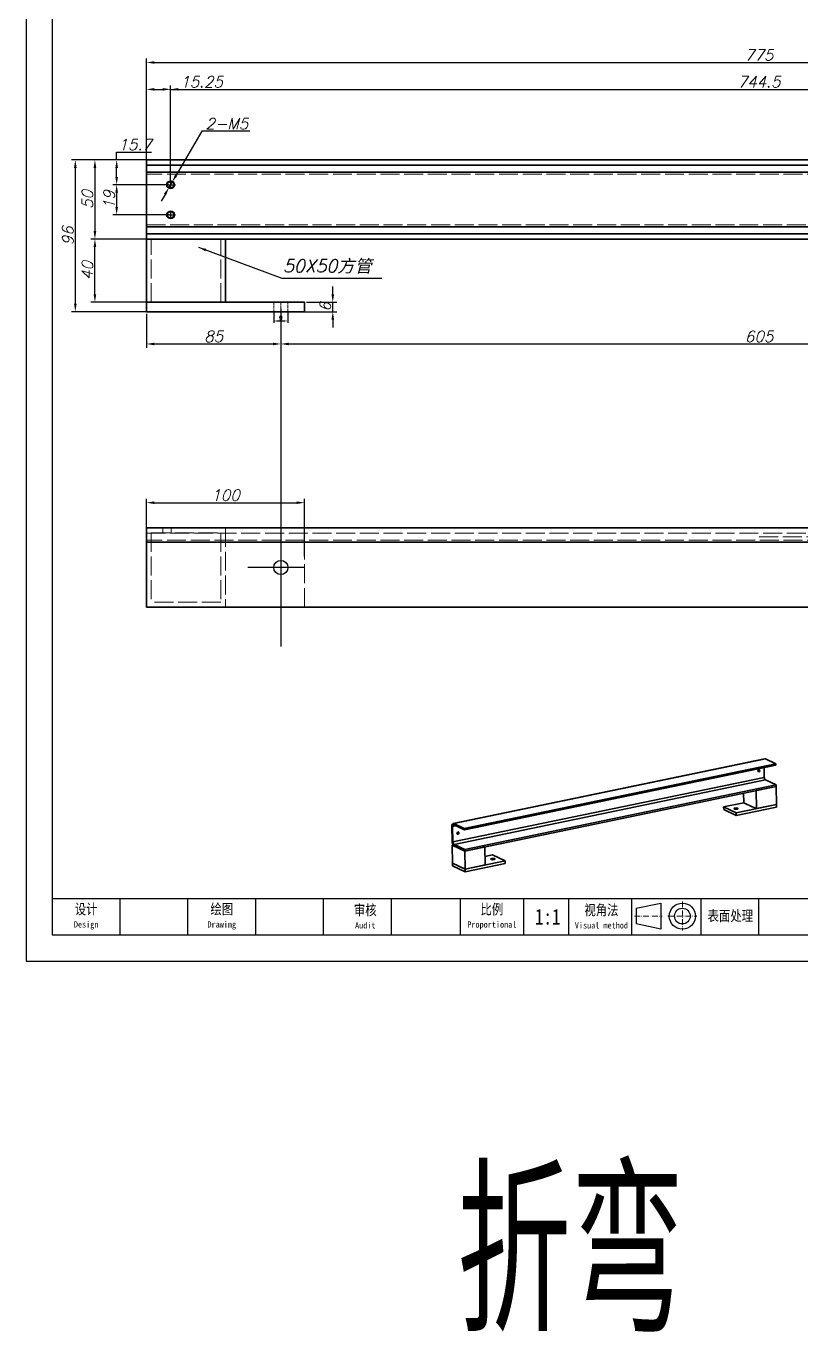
# Model space of a CAD drawing. Header units: millimetres. Extents: x -204818 to -130891, y -1238 to 21140.
# Drawn here: x -198420 to -197930, y 19163 to 19989 of the extents above; entities that cross this region are included whole.
import ezdxf

# ---------------------------------------------------------------- set-up
doc = ezdxf.new("R2010")
doc.units = ezdxf.units.MM
doc.linetypes.add('DASHDOT', pattern=[18.5, 12, -3, 0.5, -3])
doc.linetypes.add('DASHED', pattern=[15, 12, -3])
doc.layers.add('Dim', color=3, linetype='Continuous')
for name, color, linetype, lineweight in [('标注线', 3, 'Continuous', 25), ('细实线', 4, 'Continuous', 25), ('细点划线', 1, 'DASHDOT', 20)]:
    doc.layers.add(name, color=color, linetype=linetype, lineweight=lineweight)
doc.styles.add('DIM_FONT', font='romans.shx', dxfattribs={"oblique": 15})
doc.styles.get("Standard").update_dxf_attribs({"font": 'txt', "bigfont": 'gbcbig.shx'})
doc.styles.add('宋体', font='', dxfattribs={"width": 0.8, "height": 5})
doc.styles.get('宋体').set_extended_font_data('SimSun')
doc.dimstyles.new('ISO-25', dxfattribs={"dimtxt": 2.5, "dimasz": 2.5, "dimexe": 1.25, "dimexo": 0.625, "dimtad": 1, "dimtxsty": 'Standard', "dimcen": 2.5, "dimadec": 0, "dimazin": 0, "dimtfac": 1, "dimtmove": 0, "dimatfit": 3, "dimfxl": 0, "dimarcsym": 0})
doc.dimstyles.new('幅面 1：2', dxfattribs={"dimscale": 2, "dimtxt": 3.5, "dimasz": 2.5, "dimexe": 1.25, "dimexo": 0.625, "dimtad": 1, "dimtoh": 1, "dimdsep": 46, "dimtxsty": 'DIM_FONT', "dimcen": 2.5, "dimclrd": 256, "dimclre": 256, "dimclrt": 256, "dimazin": 2, "dimtm": 1e-09, "dimtfac": 0.5, "dimtmove": 0, "dimatfit": 3, "dimfxl": 0, "dimlwd": -1, "dimarcsym": 0})
doc.dimstyles.new('幅面 1：2$0', dxfattribs={"dimscale": 2, "dimtxt": 3.5, "dimasz": 2.5, "dimexe": 1.25, "dimexo": 0.625, "dimtad": 1, "dimtoh": 1, "dimdsep": 46, "dimtxsty": 'DIM_FONT', "dimcen": 2.5, "dimclrd": 256, "dimclrt": 256, "dimadec": 0, "dimazin": 0, "dimtfac": 1, "dimtmove": 0, "dimatfit": 3, "dimfxl": 0, "dimlwd": -1, "dimarcsym": 0})
doc.dimstyles.new('幅面 1：2$3', dxfattribs={"dimscale": 2, "dimtxt": 3.5, "dimasz": 2.5, "dimexe": 1.25, "dimexo": 0.625, "dimtad": 1, "dimtih": 1, "dimtoh": 1, "dimdsep": 46, "dimtxsty": 'DIM_FONT', "dimcen": 2.5, "dimclrd": 256, "dimclre": 256, "dimclrt": 256, "dimazin": 2, "dimtm": 1e-09, "dimtfac": 0.5, "dimtmove": 0, "dimatfit": 3, "dimfxl": 0, "dimlwd": -1, "dimarcsym": 0})

# ---------------------------------------------------------------- blocks, each defined once
blk = doc.blocks.new('BZ-MQH')
for p, q in [((-214275.72, 20874.59), (-214275.72, 20643.59)), ((-214270.22, 20869.09), (-214270.22, 20649.09)), ((-214270.22, 20656.79), (-214107.97, 20656.79)), ((-214255.92, 20649.09), (-214255.92, 20656.79)), ((-214241.62, 20649.09), (-214241.62, 20656.79)), ((-214227.32, 20649.09), (-214227.32, 20656.79)), ((-214213.02, 20649.09), (-214213.02, 20656.79)), ((-214198.72, 20649.09), (-214198.72, 20656.79)), ((-214170.76, 20649.09), (-214170.76, 20656.79)), ((-214161.32, 20649.09), (-214161.32, 20656.79)), ((-214148, 20649.09), (-214148, 20656.79)), ((-214121.3, 20656.79), (-214121.3, 20649.09)), ((-214270.22, 20649.09), (-213954.52, 20649.09)), ((-214275.72, 20643.59), (-213949.02, 20643.59))]:
    blk.add_line(p, q)
at = {"layer": '标注线'}
for p, q in [((-214184.2, 20656.79), (-214184.2, 20649.09)), ((-214137.26, 20656.79), (-214133.41, 20656.79)), ((-214133.41, 20649.09), (-214133.41, 20656.79))]:
    blk.add_line(p, q, dxfattribs=at)
at = {"layer": '细实线', "ltscale": 43.147169}
for p, q in [((-214147.11, 20654.71), (-214141.9, 20655.81)), ((-214147.11, 20654.71), (-214147.11, 20651.41)), ((-214141.9, 20655.81), (-214141.9, 20650.31)), ((-214141.88, 20650.31), (-214147.11, 20651.41))]:
    blk.add_line(p, q, dxfattribs=at)
for radius in [2.75, 1.65]:
    blk.add_circle((-214137.36, 20653.06), radius, dxfattribs=at)
at = {"layer": '细点划线', "ltscale": 0.1}
for p, q in [((-214137.36, 20656.12), (-214137.36, 20650.04)), ((-214147.45, 20653.06), (-214141.62, 20653.06)), ((-214140.4, 20653.06), (-214134.32, 20653.06))]:
    blk.add_line(p, q, dxfattribs=at)
at = {"layer": '标注线', "char_height": 2.2, "attachment_point": 5, "style": '宋体'}
for s, insert, width in [('设计\\P{\\H0.6x;Design}', (-214263.07, 20652.94), 14.3), ('绘图\\P{\\H0.6x;Drawing}', (-214234.47, 20652.94), 14.3), ('审核\\P{\\H0.6x;Audit}', (-214204.22, 20652.94), 14.674), ('比例\\P{\\H0.6x;Proportional}', (-214177.53, 20652.94), 13.5797), ('视角法\\P{\\H0.6x;Visual method}', (-214154.43, 20652.94), 13.7944), ('表面处理', (-214127.25, 20653), 13.7944)]:
    blk.add_mtext(s, dxfattribs=dict(at, insert=insert, width=width))
at = {"layer": '细实线', "insert": (-214165.76, 20652.9), "char_height": 3.3, "width": 13.75, "attachment_point": 5, "style": '宋体'}
blk.add_mtext('1:1', dxfattribs=at)
blk = doc.blocks.new('*D159')
at = {"layer": 'Defpoints', "color": 0, "transparency": 16777216}
for p in [(-198328.58, 19949.16), (-198343.83, 19888.01), (-198328.58, 19888.78)]:
    blk.add_point(p, dxfattribs=at)
at = {"layer": '标注线', "color": 0, "lineweight": -2, "transparency": 16777216}
for p, q in [((-198343.83, 19889.26), (-198343.83, 19951.66)), ((-198328.58, 19890.03), (-198328.58, 19951.66))]:
    blk.add_line(p, q, dxfattribs=at)
at = {"layer": '标注线', "transparency": 16777216}
for p, q in [((-198338.83, 19949.16), (-198333.58, 19949.16)), ((-198328.58, 19949.16), (-198294.39, 19949.16))]:
    blk.add_line(p, q, dxfattribs=at)
for points in [[(-198338.83, 19949.99), (-198338.83, 19948.33), (-198343.83, 19949.16)], [(-198333.58, 19949.99), (-198333.58, 19948.33), (-198328.58, 19949.16)]]:
    blk.add_solid(points, dxfattribs=at)
at = {"layer": '标注线', "transparency": 16777216, "insert": (-198308.98, 19953.91), "char_height": 7, "attachment_point": 5, "style": 'DIM_FONT'}
blk.add_mtext('15.25', dxfattribs=at)
blk = doc.blocks.new('*D160')
at = {"layer": 'Defpoints', "color": 0, "transparency": 16777216}
for p in [(-197584.08, 19949.16), (-198328.58, 19910.02), (-197584.08, 19888.78)]:
    blk.add_point(p, dxfattribs=at)
at = {"layer": '标注线', "color": 0, "lineweight": -2, "transparency": 16777216}
for p, q in [((-198328.58, 19911.27), (-198328.58, 19951.66)), ((-197584.08, 19890.03), (-197584.08, 19951.66))]:
    blk.add_line(p, q, dxfattribs=at)
at = {"layer": '标注线', "transparency": 16777216}
blk.add_line((-198323.58, 19949.16), (-197589.08, 19949.16), dxfattribs=at)
for points in [[(-198323.58, 19949.99), (-198323.58, 19948.33), (-198328.58, 19949.16)], [(-197589.08, 19949.99), (-197589.08, 19948.33), (-197584.08, 19949.16)]]:
    blk.add_solid(points, dxfattribs=at)
at = {"layer": '标注线', "transparency": 16777216, "insert": (-197956.33, 19953.91), "char_height": 7, "attachment_point": 5, "style": 'DIM_FONT'}
blk.add_mtext('744.5', dxfattribs=at)
blk = doc.blocks.new('*D161')
at = {"layer": 'Defpoints', "color": 0, "transparency": 16777216}
for p in [(-197568.83, 19966.15), (-198343.83, 19912.52), (-197568.83, 19887.48)]:
    blk.add_point(p, dxfattribs=at)
at = {"layer": '标注线', "color": 0, "lineweight": -2, "transparency": 16777216}
for p, q in [((-198343.83, 19913.77), (-198343.83, 19968.65)), ((-197568.83, 19888.73), (-197568.83, 19968.65))]:
    blk.add_line(p, q, dxfattribs=at)
at = {"layer": '标注线', "transparency": 16777216}
blk.add_line((-198338.83, 19966.15), (-197573.83, 19966.15), dxfattribs=at)
for points in [[(-198338.83, 19966.98), (-198338.83, 19965.31), (-198343.83, 19966.15)], [(-197573.83, 19966.98), (-197573.83, 19965.31), (-197568.83, 19966.15)]]:
    blk.add_solid(points, dxfattribs=at)
at = {"layer": '标注线', "transparency": 16777216, "insert": (-197956.33, 19970.9), "char_height": 7, "attachment_point": 5, "style": 'DIM_FONT'}
blk.add_mtext('775', dxfattribs=at)
blk = doc.blocks.new('*D162')
at = {"layer": 'Defpoints', "color": 0, "transparency": 16777216}
for p in [(-198362.68, 19904.48), (-198322.68, 19904.48), (-198328.58, 19888.78)]:
    blk.add_point(p, dxfattribs=at)
at = {"layer": '标注线', "transparency": 16777216}
for p, q in [((-198362.68, 19904.48), (-198362.68, 19909.48)), ((-198362.68, 19909.48), (-198340.74, 19909.48)), ((-198362.68, 19893.78), (-198362.68, 19899.48))]:
    blk.add_line(p, q, dxfattribs=at)
at = {"layer": '标注线', "color": 0, "lineweight": -2, "transparency": 16777216}
for p, q in [((-198323.93, 19904.48), (-198365.18, 19904.48)), ((-198329.83, 19888.78), (-198365.18, 19888.78))]:
    blk.add_line(p, q, dxfattribs=at)
at = {"layer": '标注线', "transparency": 16777216}
for points in [[(-198363.51, 19899.48), (-198361.84, 19899.48), (-198362.68, 19904.48)], [(-198363.51, 19893.78), (-198361.84, 19893.78), (-198362.68, 19888.78)]]:
    blk.add_solid(points, dxfattribs=at)
at = {"layer": '标注线', "transparency": 16777216, "insert": (-198351.08, 19914.23), "char_height": 7, "attachment_point": 5, "style": 'DIM_FONT'}
blk.add_mtext('15.7', dxfattribs=at)
blk = doc.blocks.new('*D163')
at = {"layer": 'Defpoints', "color": 0, "transparency": 16777216}
for p in [(-198334.59, 19888.78), (-198362.68, 19869.78), (-198328.15, 19869.78)]:
    blk.add_point(p, dxfattribs=at)
at = {"layer": '标注线', "color": 0, "lineweight": -2, "transparency": 16777216}
for p, q in [((-198335.84, 19888.78), (-198365.18, 19888.78)), ((-198329.4, 19869.78), (-198365.18, 19869.78))]:
    blk.add_line(p, q, dxfattribs=at)
at = {"layer": '标注线', "transparency": 16777216}
blk.add_line((-198362.68, 19883.78), (-198362.68, 19874.78), dxfattribs=at)
for points in [[(-198363.51, 19883.78), (-198361.84, 19883.78), (-198362.68, 19888.78)], [(-198363.51, 19874.78), (-198361.84, 19874.78), (-198362.68, 19869.78)]]:
    blk.add_solid(points, dxfattribs=at)
at = {"layer": '标注线', "transparency": 16777216, "insert": (-198367.43, 19879.28), "char_height": 7, "attachment_point": 5, "rotation": 90, "style": 'DIM_FONT'}
blk.add_mtext('19', dxfattribs=at)
blk = doc.blocks.new('*D164')
at = {"layer": 'Defpoints', "color": 0, "transparency": 16777216}
for p in [(-198339.53, 19904.48), (-198376.43, 19854.48), (-198330.5, 19854.48)]:
    blk.add_point(p, dxfattribs=at)
at = {"layer": '标注线', "color": 0, "lineweight": -2, "transparency": 16777216}
for p, q in [((-198340.78, 19904.48), (-198378.93, 19904.48)), ((-198331.75, 19854.48), (-198378.93, 19854.48))]:
    blk.add_line(p, q, dxfattribs=at)
at = {"layer": '标注线', "transparency": 16777216}
blk.add_line((-198376.43, 19899.48), (-198376.43, 19859.48), dxfattribs=at)
for points in [[(-198377.27, 19899.48), (-198375.6, 19899.48), (-198376.43, 19904.48)], [(-198377.27, 19859.48), (-198375.6, 19859.48), (-198376.43, 19854.48)]]:
    blk.add_solid(points, dxfattribs=at)
at = {"layer": '标注线', "transparency": 16777216, "insert": (-198381.18, 19879.48), "char_height": 7, "attachment_point": 5, "rotation": 90, "style": 'DIM_FONT'}
blk.add_mtext('50', dxfattribs=at)
blk = doc.blocks.new('*D165')
at = {"layer": 'Defpoints', "color": 0, "transparency": 16777216}
for p in [(-198329.58, 19887.05), (-198327.57, 19890.51)]:
    blk.add_point(p, dxfattribs=at)
at = {"layer": '标注线', "transparency": 16777216}
for p, q in [((-198308.82, 19922.67), (-198325.05, 19894.83)), ((-198278.36, 19922.67), (-198308.82, 19922.67)), ((-198332.1, 19882.73), (-198334.62, 19878.42)), ((-198329.58, 19887.05), (-198327.57, 19890.51))]:
    blk.add_line(p, q, dxfattribs=at)
for points in [[(-198325.77, 19895.25), (-198324.33, 19894.41), (-198327.57, 19890.51)], [(-198332.82, 19883.15), (-198331.38, 19882.32), (-198329.58, 19887.05)]]:
    blk.add_solid(points, dxfattribs=at)
at = {"layer": '标注线', "transparency": 16777216, "insert": (-198292.97, 19927.42), "char_height": 7, "attachment_point": 5, "style": 'DIM_FONT'}
blk.add_mtext('{\\Fromans,bigfont|c134;2-M5}', dxfattribs=at)
blk = doc.blocks.new('*D166')
at = {"layer": 'Defpoints', "color": 0, "transparency": 16777216}
for p in [(-198346.99, 19904.48), (-198388.83, 19808.48), (-198339.61, 19808.48)]:
    blk.add_point(p, dxfattribs=at)
at = {"layer": '标注线', "color": 0, "lineweight": -2, "transparency": 16777216}
for p, q in [((-198348.24, 19904.48), (-198391.33, 19904.48)), ((-198340.86, 19808.48), (-198391.33, 19808.48))]:
    blk.add_line(p, q, dxfattribs=at)
at = {"layer": '标注线', "transparency": 16777216}
blk.add_line((-198388.83, 19899.48), (-198388.83, 19813.48), dxfattribs=at)
for points in [[(-198389.66, 19899.48), (-198388, 19899.48), (-198388.83, 19904.48)], [(-198389.66, 19813.48), (-198388, 19813.48), (-198388.83, 19808.48)]]:
    blk.add_solid(points, dxfattribs=at)
at = {"layer": '标注线', "transparency": 16777216, "insert": (-198393.58, 19856.48), "char_height": 7, "attachment_point": 5, "rotation": 90, "style": 'DIM_FONT'}
blk.add_mtext('96', dxfattribs=at)
blk = doc.blocks.new('*D167')
at = {"layer": 'Defpoints', "color": 0, "transparency": 16777216}
for p in [(-198376.43, 19854.48), (-198334.32, 19854.48), (-198334.32, 19814.48)]:
    blk.add_point(p, dxfattribs=at)
at = {"layer": '标注线', "color": 0, "lineweight": -2, "transparency": 16777216}
for p, q in [((-198335.57, 19854.48), (-198378.93, 19854.48)), ((-198335.57, 19814.48), (-198378.93, 19814.48))]:
    blk.add_line(p, q, dxfattribs=at)
at = {"layer": '标注线', "transparency": 16777216}
blk.add_line((-198376.43, 19819.48), (-198376.43, 19849.48), dxfattribs=at)
for points in [[(-198377.27, 19849.48), (-198375.6, 19849.48), (-198376.43, 19854.48)], [(-198377.27, 19819.48), (-198375.6, 19819.48), (-198376.43, 19814.48)]]:
    blk.add_solid(points, dxfattribs=at)
at = {"layer": '标注线', "transparency": 16777216, "insert": (-198381.18, 19834.48), "char_height": 7, "attachment_point": 5, "rotation": 90, "style": 'DIM_FONT'}
blk.add_mtext('40', dxfattribs=at)
blk = doc.blocks.new('*D172')
at = {"layer": 'Defpoints', "color": 0, "transparency": 16777216}
for p in [(-198245.89, 19808.48), (-198243.83, 19814.48), (-198225.98, 19814.48)]:
    blk.add_point(p, dxfattribs=at)
at = {"layer": '标注线', "transparency": 16777216}
for p, q in [((-198225.98, 19819.48), (-198225.98, 19824.48)), ((-198225.98, 19808.48), (-198225.98, 19814.48)), ((-198225.98, 19803.48), (-198225.98, 19798.48))]:
    blk.add_line(p, q, dxfattribs=at)
at = {"layer": '标注线', "color": 0, "lineweight": -2, "transparency": 16777216}
for p, q in [((-198244.64, 19808.48), (-198223.48, 19808.48)), ((-198242.58, 19814.48), (-198223.48, 19814.48))]:
    blk.add_line(p, q, dxfattribs=at)
at = {"layer": '标注线', "transparency": 16777216}
for points in [[(-198226.82, 19819.48), (-198225.15, 19819.48), (-198225.98, 19814.48)], [(-198226.82, 19803.48), (-198225.15, 19803.48), (-198225.98, 19808.48)]]:
    blk.add_solid(points, dxfattribs=at)
at = {"layer": '标注线', "transparency": 16777216, "insert": (-198230.73, 19811.48), "char_height": 7, "attachment_point": 5, "rotation": 90, "style": 'DIM_FONT'}
blk.add_mtext('6', dxfattribs=at)
blk = doc.blocks.new('*D173')
at = {"layer": 'Defpoints', "color": 0, "transparency": 16777216}
for p in [(-198243.83, 19687.67), (-198343.83, 19656.75), (-198243.83, 19652.37)]:
    blk.add_point(p, dxfattribs=at)
at = {"layer": '标注线', "color": 0, "lineweight": -2, "transparency": 16777216}
for p, q in [((-198343.83, 19658), (-198343.83, 19690.17)), ((-198243.83, 19653.62), (-198243.83, 19690.17))]:
    blk.add_line(p, q, dxfattribs=at)
at = {"layer": '标注线', "transparency": 16777216}
blk.add_line((-198338.83, 19687.67), (-198248.83, 19687.67), dxfattribs=at)
for points in [[(-198338.83, 19688.5), (-198338.83, 19686.83), (-198343.83, 19687.67)], [(-198248.83, 19688.5), (-198248.83, 19686.83), (-198243.83, 19687.67)]]:
    blk.add_solid(points, dxfattribs=at)
at = {"layer": '标注线', "transparency": 16777216, "insert": (-198293.83, 19692.42), "char_height": 7, "attachment_point": 5, "style": 'DIM_FONT'}
blk.add_mtext('100', dxfattribs=at)
blk = doc.blocks.new('*D112')
at = {"layer": 'Defpoints', "color": 0, "transparency": 16777216}
for p in [(-198343.83, 19808.48), (-198258.83, 19811.48), (-198258.83, 19788.07)]:
    blk.add_point(p, dxfattribs=at)
at = {"layer": '标注线', "color": 0, "lineweight": -2, "transparency": 16777216}
for p, q in [((-198258.83, 19810.23), (-198258.83, 19785.57)), ((-198343.83, 19807.23), (-198343.83, 19785.57))]:
    blk.add_line(p, q, dxfattribs=at)
at = {"layer": '标注线', "transparency": 16777216}
blk.add_line((-198338.83, 19788.07), (-198263.83, 19788.07), dxfattribs=at)
for points in [[(-198338.83, 19788.91), (-198338.83, 19787.24), (-198343.83, 19788.07)], [(-198263.83, 19788.91), (-198263.83, 19787.24), (-198258.83, 19788.07)]]:
    blk.add_solid(points, dxfattribs=at)
at = {"layer": '标注线', "transparency": 16777216, "insert": (-198301.33, 19792.82), "char_height": 7, "attachment_point": 5, "style": 'DIM_FONT'}
blk.add_mtext('85', dxfattribs=at)
blk = doc.blocks.new('*D175')
at = {"layer": 'Defpoints', "color": 0, "transparency": 16777216}
for p in [(-197653.83, 19811.48), (-198258.83, 19799.28), (-197653.83, 19788.07)]:
    blk.add_point(p, dxfattribs=at)
at = {"layer": '标注线', "color": 0, "lineweight": -2, "transparency": 16777216}
for p, q in [((-197653.83, 19810.23), (-197653.83, 19785.57)), ((-198258.83, 19798.03), (-198258.83, 19785.57))]:
    blk.add_line(p, q, dxfattribs=at)
at = {"layer": '标注线', "transparency": 16777216}
blk.add_line((-198253.83, 19788.07), (-197658.83, 19788.07), dxfattribs=at)
for points in [[(-198253.83, 19788.91), (-198253.83, 19787.24), (-198258.83, 19788.07)], [(-197658.83, 19788.91), (-197658.83, 19787.24), (-197653.83, 19788.07)]]:
    blk.add_solid(points, dxfattribs=at)
at = {"layer": '标注线', "transparency": 16777216, "insert": (-197956.33, 19792.82), "char_height": 7, "attachment_point": 5, "style": 'DIM_FONT'}
blk.add_mtext('605', dxfattribs=at)
blk = doc.blocks.new('*D226')
at = {"layer": 'Defpoints', "color": 0, "transparency": 16777216}
for p in [(-198263.33, 19808.48), (-198254.33, 19808.48), (-198254.33, 19802.62)]:
    blk.add_point(p, dxfattribs=at)
at = {"layer": 'Dim', "color": 0, "lineweight": -2, "transparency": 16777216}
for p, q in [((-198263.33, 19807.86), (-198263.33, 19801.37)), ((-198260.83, 19802.62), (-198256.83, 19802.62)), ((-198254.33, 19807.86), (-198254.33, 19801.37))]:
    blk.add_line(p, q, dxfattribs=at)
at = {"layer": 'Dim', "color": 0, "transparency": 16777216}
for points in [[(-198260.83, 19803.04), (-198260.83, 19802.2), (-198263.33, 19802.62)], [(-198256.83, 19803.04), (-198256.83, 19802.2), (-198254.33, 19802.62)]]:
    blk.add_solid(points, dxfattribs=at)
at = {"layer": 'Dim', "color": 0, "transparency": 16777216, "insert": (-198258.83, 19804.5), "char_height": 2.5, "attachment_point": 5}
blk.add_mtext('9', dxfattribs=at)

msp = doc.modelspace()

# ---------------------------------------------------------------- linework, layer by layer
at = {"color": 7, "lineweight": 35}
for p, q in [((-198343.827, 19904.482), (-198343.829, 19903.797)), ((-198343.829, 19900.679), (-198343.827, 19901.282)), ((-198343.829, 19900.679), (-198343.829, 19901.282)), ((-198343.829, 19900.863), (-198343.829, 19901.282)), ((-198343.829, 19899.032), (-198343.829, 19900.679)), ((-198343.827, 19901.282), (-198343.827, 19904.482)), ((-198343.827, 19904.482), (-197568.829, 19904.482)), ((-198343.827, 19901.282), (-197568.829, 19901.282)), ((-198343.827, 19896.782), (-198343.829, 19899.032)), ((-198343.829, 19896.782), (-198343.829, 19899.032)), ((-198343.829, 19895.482), (-198343.829, 19897.5)), ((-198343.829, 19862.182), (-198343.827, 19896.782)), ((-198343.827, 19896.782), (-197568.829, 19896.782)), ((-198343.829, 19862.182), (-197568.829, 19862.182)), ((-198343.829, 19860.038), (-198343.829, 19862.182)), ((-198343.827, 19859.932), (-198343.829, 19862.182)), ((-198343.829, 19858.285), (-198343.829, 19860.038)), ((-198343.829, 19857.682), (-198343.827, 19858.285)), ((-198343.827, 19858.285), (-198343.827, 19859.932)), ((-198343.829, 19857.682), (-197568.829, 19857.682)), ((-198343.827, 19854.482), (-198343.829, 19857.682)), ((-198343.827, 19854.482), (-198343.827, 19814.482)), ((-198343.827, 19854.482), (-198293.827, 19854.482)), ((-198293.829, 19814.482), (-198293.827, 19854.482)), ((-198293.827, 19854.482), (-197618.829, 19854.482)), ((-198343.829, 19814.482), (-198343.827, 19808.482)), ((-198243.829, 19814.482), (-198343.829, 19814.482)), ((-198293.829, 19814.482), (-198343.827, 19814.482)), ((-198243.827, 19808.482), (-198343.827, 19808.482)), ((-198262.868, 19814.482), (-198263.329, 19814.482)), ((-198263.329, 19814.482), (-198263.091, 19814.482)), ((-198263.091, 19814.482), (-198262.726, 19814.482)), ((-198261.079, 19814.482), (-198261.517, 19814.482)), ((-198256.577, 19814.482), (-198258.827, 19814.482)), ((-198258.667, 19808.482), (-198256.577, 19808.482)), ((-198256.577, 19808.482), (-198255.505, 19808.482)), ((-198254.931, 19814.482), (-198256.315, 19814.482)), ((-198254.763, 19814.482), (-198254.931, 19814.482)), ((-198243.829, 19814.482), (-198243.827, 19808.482)), ((-198343.829, 19671.688), (-198343.829, 19671.003)), ((-198343.829, 19671.688), (-198343.827, 19671.003)), ((-197568.829, 19671.688), (-198343.829, 19671.688)), ((-198343.827, 19671.003), (-198343.829, 19669.052)), ((-198343.829, 19669.052), (-198343.827, 19621.688)), ((-198343.829, 19666.132), (-198343.829, 19669.052)), ((-198343.827, 19662.688), (-198343.829, 19666.132)), ((-198343.827, 19662.688), (-197568.829, 19662.688)), ((-198343.827, 19621.688), (-198343.827, 19662.688)), ((-198343.827, 19621.688), (-197568.829, 19621.688)), ((-197952.886, 19525.605), (-198149.861, 19484.748)), ((-198149.316, 19484.685), (-197952.341, 19525.541)), ((-198142.784, 19481.601), (-197945.81, 19522.458)), ((-198142.768, 19480.688), (-197945.794, 19521.544)), ((-197953.161, 19520.016), (-197953.055, 19513.897)), ((-197952.886, 19525.605), (-197952.341, 19525.541)), ((-197952.341, 19525.541), (-197945.81, 19522.458)), ((-197945.794, 19521.544), (-197945.81, 19522.458)), ((-198150.03, 19473.04), (-197953.055, 19513.897)), ((-198149.29, 19471.417), (-197952.316, 19512.273)), ((-197957.1, 19518.016), (-197956.917, 19518.576)), ((-197956.899, 19517.536), (-197957.1, 19518.016)), ((-197956.942, 19517.657), (-197956.951, 19517.659)), ((-197956.942, 19517.657), (-197956.483, 19517.969)), ((-197956.917, 19518.576), (-197956.458, 19518.888)), ((-197956.433, 19517.416), (-197956.899, 19517.536)), ((-197956.483, 19517.969), (-197956.3, 19518.529)), ((-197956.458, 19518.888), (-197955.991, 19518.769)), ((-197956.3, 19518.529), (-197956.45, 19518.886)), ((-197955.973, 19517.728), (-197956.433, 19517.416)), ((-197956.3, 19518.529), (-197955.79, 19518.288)), ((-197955.991, 19518.769), (-197955.79, 19518.288)), ((-197955.79, 19518.288), (-197955.973, 19517.728)), ((-197953.055, 19513.897), (-197952.948, 19513.209)), ((-197952.948, 19513.209), (-197952.677, 19512.614)), ((-197952.677, 19512.614), (-197952.316, 19512.273)), ((-197952.316, 19512.273), (-197945.577, 19509.092)), ((-198142.552, 19468.236), (-197945.577, 19509.092)), ((-198142.536, 19467.322), (-197945.562, 19508.178)), ((-197966.036, 19497.879), (-197966.141, 19503.909)), ((-197945.561, 19508.178), (-197958.269, 19505.542)), ((-197958.071, 19494.118), (-197958.269, 19505.542)), ((-197945.577, 19509.092), (-197945.562, 19508.178)), ((-197945.363, 19496.754), (-197945.561, 19508.178)), ((-197978.744, 19495.243), (-197966.036, 19497.879)), ((-197978.744, 19495.243), (-197978.714, 19493.529)), ((-197978.744, 19495.243), (-197970.779, 19491.482)), ((-197972.142, 19494.328), (-197971.666, 19494.492)), ((-197971.666, 19494.492), (-197970.998, 19494.565)), ((-197971.666, 19494.492), (-197971.654, 19493.798)), ((-197970.998, 19494.565), (-197970.317, 19494.528)), ((-197945.363, 19496.754), (-197970.779, 19491.482)), ((-197945.333, 19495.041), (-197970.749, 19489.769)), ((-197970.317, 19494.528), (-197969.805, 19494.39)), ((-197969.805, 19494.39), (-197969.635, 19494.269)), ((-197960.682, 19495.351), (-197966.036, 19497.879)), ((-197958.071, 19494.118), (-197960.545, 19495.286)), ((-197945.363, 19496.754), (-197958.071, 19494.118)), ((-197945.363, 19496.754), (-197945.333, 19495.041)), ((-197978.714, 19493.529), (-197970.749, 19489.769)), ((-197972.298, 19494.117), (-197972.142, 19494.328)), ((-197972.092, 19493.916), (-197972.298, 19494.117)), ((-197971.581, 19493.779), (-197972.092, 19493.916)), ((-197970.9, 19493.742), (-197971.581, 19493.779)), ((-197970.232, 19493.815), (-197970.9, 19493.742)), ((-197970.779, 19491.482), (-197970.749, 19489.769)), ((-197969.716, 19494.004), (-197970.232, 19493.815)), ((-197969.605, 19494.136), (-197969.716, 19494.004)), ((-197969.635, 19494.269), (-197969.605, 19494.136)), ((-198150.705, 19482.791), (-198150.613, 19483.723)), ((-198150.545, 19473.652), (-198150.705, 19482.791)), ((-198150.613, 19483.723), (-198150.316, 19484.411)), ((-198149.861, 19484.748), (-198150.316, 19484.411)), ((-198150.202, 19482.922), (-198150.117, 19483.519)), ((-198150.202, 19482.922), (-198148.325, 19483.311)), ((-198150.03, 19473.04), (-198150.202, 19482.922)), ((-198150.117, 19483.519), (-198149.862, 19483.866)), ((-198149.862, 19483.866), (-198149.507, 19483.869)), ((-198149.316, 19484.685), (-198149.861, 19484.748)), ((-198142.768, 19480.688), (-198149.507, 19483.869)), ((-198142.784, 19481.601), (-198149.316, 19484.685)), ((-198147.466, 19478.531), (-198147.385, 19478.917)), ((-198147.265, 19478.05), (-198147.466, 19478.531)), ((-198147.385, 19478.917), (-198147.15, 19479.236)), ((-198147.317, 19478.174), (-198147.308, 19478.171)), ((-198147.308, 19478.171), (-198146.849, 19478.483)), ((-198146.798, 19477.931), (-198147.265, 19478.05)), ((-198147.15, 19479.236), (-198146.824, 19479.402)), ((-198146.849, 19478.483), (-198146.667, 19479.043)), ((-198146.426, 19479.335), (-198146.824, 19479.402)), ((-198146.667, 19479.043), (-198146.816, 19479.401)), ((-198146.798, 19477.931), (-198146.339, 19478.242)), ((-198146.667, 19479.043), (-198146.157, 19478.802)), ((-198146.185, 19478.998), (-198146.426, 19479.335)), ((-198146.339, 19478.242), (-198146.157, 19478.802)), ((-198146.185, 19478.998), (-198146.157, 19478.802)), ((-198142.768, 19480.688), (-198142.784, 19481.601)), ((-198150.419, 19472.617), (-198150.545, 19473.652)), ((-198150.501, 19471.082), (-198149.839, 19471.219)), ((-198150.501, 19471.082), (-198142.536, 19467.322)), ((-198150.302, 19459.658), (-198150.501, 19471.082)), ((-198150.094, 19471.637), (-198150.419, 19472.617)), ((-198150.094, 19471.637), (-198149.62, 19470.86)), ((-198149.922, 19472.352), (-198150.03, 19473.04)), ((-198149.652, 19471.758), (-198149.922, 19472.352)), ((-198149.29, 19471.417), (-198149.652, 19471.758)), ((-198149.62, 19470.86), (-198149.067, 19470.405)), ((-198142.552, 19468.236), (-198149.29, 19471.417)), ((-198149.067, 19470.405), (-198142.536, 19467.322)), ((-198142.536, 19467.322), (-198129.828, 19469.957)), ((-198129.629, 19458.534), (-198129.828, 19469.957)), ((-198142.536, 19467.322), (-198142.552, 19468.236)), ((-198142.536, 19467.322), (-198142.337, 19455.898)), ((-198129.723, 19463.927), (-198124.886, 19464.93)), ((-198126.06, 19462.276), (-198125.949, 19462.408)), ((-198126.029, 19462.143), (-198126.06, 19462.276)), ((-198125.86, 19462.022), (-198126.029, 19462.143)), ((-198125.949, 19462.408), (-198125.433, 19462.597)), ((-198125.348, 19461.884), (-198125.86, 19462.022)), ((-198125.433, 19462.597), (-198124.765, 19462.671)), ((-198125.421, 19461.904), (-198125.433, 19462.597)), ((-198124.667, 19461.847), (-198125.348, 19461.884)), ((-198116.921, 19461.17), (-198124.886, 19464.93)), ((-198124.765, 19462.671), (-198124.084, 19462.634)), ((-198123.999, 19461.921), (-198124.667, 19461.847)), ((-198124.084, 19462.634), (-198123.572, 19462.496)), ((-198123.523, 19462.084), (-198123.999, 19461.921)), ((-198123.572, 19462.496), (-198123.367, 19462.295)), ((-198123.367, 19462.295), (-198123.523, 19462.084)), ((-198150.302, 19459.658), (-198150.272, 19457.945)), ((-198150.302, 19459.658), (-198142.337, 19455.898)), ((-198150.272, 19457.945), (-198142.307, 19454.184)), ((-198116.921, 19461.17), (-198142.337, 19455.898)), ((-198129.629, 19458.534), (-198142.337, 19455.898)), ((-198142.337, 19455.898), (-198142.307, 19454.184)), ((-198116.892, 19459.456), (-198142.307, 19454.184)), ((-198116.921, 19461.17), (-198116.892, 19459.456))]:
    msp.add_line(p, q, dxfattribs=at)
at = {"color": 2, "linetype": 'DASHED', "lineweight": 13, "ltscale": 0.048407}
msp.add_line((-198343.827, 19898.926), (-198343.829, 19900.863), dxfattribs=at)
at = {"color": 2, "linetype": 'DASHED', "lineweight": 13, "ltscale": 0.079999}
msp.add_line((-198343.827, 19904.482), (-198343.827, 19901.282), dxfattribs=at)
at = {"color": 2, "linetype": 'DASHED', "lineweight": 13, "ltscale": 0.035663}
msp.add_line((-198343.829, 19897.5), (-198343.827, 19898.926), dxfattribs=at)
at = {"color": 2, "linetype": 'DASHED', "lineweight": 13}
for p, q in [((-197568.829, 19895.482), (-198343.829, 19895.482)), ((-198343.827, 19863.482), (-198343.827, 19896.782)), ((-198343.827, 19863.482), (-197568.829, 19863.482)), ((-198340.827, 19814.482), (-198340.827, 19854.482)), ((-198296.827, 19814.482), (-198296.827, 19854.482)), ((-198343.829, 19671.688), (-198343.829, 19621.688)), ((-198343.829, 19671.688), (-198243.829, 19671.688)), ((-198343.827, 19671.688), (-198343.827, 19621.688)), ((-198343.827, 19671.688), (-198293.827, 19671.688)), ((-198343.827, 19668.488), (-197568.829, 19668.488)), ((-198340.827, 19668.688), (-198340.827, 19624.688)), ((-198340.827, 19668.688), (-198296.827, 19668.688)), ((-198296.827, 19668.688), (-198296.827, 19624.688)), ((-198293.827, 19671.688), (-198293.827, 19621.688)), ((-198243.829, 19621.688), (-198243.829, 19671.688)), ((-197568.829, 19663.988), (-198343.827, 19663.988)), ((-197956.327, 19665.988), (-197650.827, 19665.988)), ((-198243.829, 19621.688), (-198343.829, 19621.688)), ((-198343.827, 19621.688), (-198293.827, 19621.688)), ((-198296.827, 19624.688), (-198340.827, 19624.688))]:
    msp.add_line(p, q, dxfattribs=at)
at = {"color": 2, "linetype": 'DASHED', "lineweight": 13, "ltscale": 0.032495}
msp.add_line((-198343.829, 19862.182), (-198343.827, 19863.482), dxfattribs=at)
at = {"color": 2, "linetype": 'DASHED', "lineweight": 13, "ltscale": 0.05625}
msp.add_line((-198343.827, 19859.932), (-198343.827, 19857.682), dxfattribs=at)
at = {"color": 2, "linetype": 'DASHED', "lineweight": 13, "ltscale": 0.014099}
msp.add_line((-198343.829, 19857.682), (-198343.827, 19857.118), dxfattribs=at)
at = {"color": 2, "linetype": 'DASHED', "lineweight": 13, "ltscale": 0.075}
msp.add_line((-198343.827, 19854.482), (-198340.827, 19854.482), dxfattribs=at)
at = {"color": 2, "linetype": 'DASHED', "lineweight": 13, "ltscale": 0.15}
for p, q in [((-198263.329, 19814.482), (-198263.329, 19808.482)), ((-198258.827, 19814.482), (-198258.827, 19808.482))]:
    msp.add_line(p, q, dxfattribs=at)
at = {"color": 2, "linetype": 'DASHED', "lineweight": 13, "ltscale": 0.015088}
for p, q in [((-198263.329, 19808.482), (-198262.726, 19808.482)), ((-198254.931, 19814.482), (-198254.327, 19814.482))]:
    msp.add_line(p, q, dxfattribs=at)
at = {"color": 2, "linetype": 'DASHED', "lineweight": 13, "ltscale": 0.003564}
msp.add_line((-198262.726, 19814.482), (-198262.868, 19814.482), dxfattribs=at)
at = {"color": 2, "linetype": 'DASHED', "lineweight": 13, "ltscale": 0.030225}
msp.add_line((-198261.517, 19814.482), (-198262.726, 19814.482), dxfattribs=at)
at = {"color": 2, "linetype": 'DASHED', "lineweight": 13, "ltscale": 0.041211}
msp.add_line((-198262.726, 19808.482), (-198261.077, 19808.482), dxfattribs=at)
at = {"color": 2, "linetype": 'DASHED', "lineweight": 13, "ltscale": 0.004004}
msp.add_line((-198258.827, 19808.482), (-198258.667, 19808.482), dxfattribs=at)
at = {"color": 2, "linetype": 'DASHED', "lineweight": 13, "ltscale": 0.006543}
msp.add_line((-198256.315, 19814.482), (-198256.577, 19814.482), dxfattribs=at)
at = {"color": 2, "linetype": 'DASHED', "lineweight": 13, "ltscale": 0.014355}
msp.add_line((-198255.505, 19808.482), (-198254.931, 19808.482), dxfattribs=at)
at = {"color": 2, "linetype": 'DASHED', "lineweight": 13, "ltscale": 0.010889}
msp.add_line((-198254.327, 19814.482), (-198254.763, 19814.482), dxfattribs=at)
at = {"color": 2, "linetype": 'DASHED', "lineweight": 13, "ltscale": 0.149994}
msp.add_line((-198254.329, 19808.482), (-198254.327, 19814.482), dxfattribs=at)
at = {"color": 2, "linetype": 'DASHED', "lineweight": 13, "ltscale": 0.048779}
msp.add_line((-198343.827, 19671.003), (-198343.827, 19669.052), dxfattribs=at)
at = {"color": 2, "linetype": 'DASHED', "lineweight": 13, "ltscale": 0.080005}
for p, q in [((-198333.405, 19668.488), (-198333.405, 19671.688)), ((-198328.253, 19671.688), (-198328.253, 19668.488))]:
    msp.add_line(p, q, dxfattribs=at)
at = {"layer": 'Dim'}
for p, q in [((-198258.827, 19808.482), (-198258.827, 19596.795)), ((-198243.829, 19646.688), (-198279.702, 19646.688))]:
    msp.add_line(p, q, dxfattribs=at)
msp.add_circle((-198258.827, 19646.688), 4.5, dxfattribs=at)
at = {"layer": '标注线', "color": 2}
for p, q in [((-198328.577, 19891.782), (-198328.577, 19886.966)), ((-198330.827, 19888.782), (-198325.469, 19888.782)), ((-198330.827, 19869.782), (-198325.469, 19869.782)), ((-198328.577, 19872.19), (-198328.577, 19867.374))]:
    msp.add_line(p, q, dxfattribs=at)
for centre, radius in [((-198328.577, 19888.782), 2.5), ((-198328.577, 19888.782), 2), ((-198328.577, 19869.782), 2.5), ((-198328.577, 19869.782), 2)]:
    msp.add_circle(centre, radius, dxfattribs=at)

# ---------------------------------------------------------------- block references
at = {"xscale": 2.999999999883585, "yscale": 3, "zscale": 3.000000000009976}
msp.add_blockref('BZ-MQH', (444407.224, -42533.052), dxfattribs=at)

# ---------------------------------------------------------------- texts
at = {"layer": 'Dim', "insert": (-198147.416, 19263.005), "char_height": 100, "attachment_point": 1}
msp.add_mtext_dynamic_manual_height_columns('折弯', width=677.3905, gutter_width=12.5, heights=[0], dxfattribs=at)
at = {"layer": '标注线', "color": 2, "insert": (-198257.437, 19841.431), "char_height": 8, "width": 201.04213, "attachment_point": 1, "style": 'DIM_FONT'}
msp.add_mtext('50X50{\\fSimSun|b0|i0|c134|p2;方管}', dxfattribs=at)

# ---------------------------------------------------------------- dimensions: what is measured, and where the dimension line sits
at = {"layer": 'Dim'}
dim = msp.add_linear_dim(base=(-198254.329, 19802.62), p1=(-198263.329, 19808.482), p2=(-198254.329, 19808.482), dimstyle='ISO-25', dxfattribs=at)
dim.commit()
dim.dimension.update_dxf_attribs({"geometry": '*D226', "text_midpoint": (-198258.829, 19804.495)})
at = {"layer": '标注线', "color": 2}
for base, p1, p2, picture, middle in [((-197568.829, 19966.148), (-198343.827, 19912.523), (-197568.829, 19887.482), '*D161', (-197956.328, 19970.898)), ((-198328.577, 19949.159), (-198343.827, 19888.011), (-198328.577, 19888.782), '*D159', (-198308.982, 19953.909)), ((-197584.079, 19949.159), (-198328.577, 19910.015), (-197584.079, 19888.782), '*D160', (-197956.328, 19953.909)), ((-198258.827, 19788.072), (-198343.827, 19808.482), (-198258.827, 19811.482), '*D112', (-198301.327, 19792.822)), ((-197653.828, 19788.072), (-198258.827, 19799.277), (-197653.828, 19811.482), '*D175', (-197956.328, 19792.822)), ((-198243.829, 19687.667), (-198343.829, 19656.747), (-198243.829, 19652.373), '*D173', (-198293.829, 19692.417))]:
    dim = msp.add_linear_dim(base=base, p1=p1, p2=p2, dimstyle='幅面 1：2$0', dxfattribs=at)
    dim.commit()
    dim.dimension.update_dxf_attribs({"geometry": picture, "text_midpoint": middle})
dim = msp.add_diameter_dim_2p(p1=(-198329.584, 19887.054), p2=(-198327.57, 19890.51), text='{\\Fromans,bigfont|c134;2-M5}', dimstyle='幅面 1：2$3', dxfattribs=at)
dim.commit()
dim.dimension.update_dxf_attribs({"geometry": '*D165', "text_midpoint": (-198292.967, 19922.669), "dimtype": 163})
for base, p1, p2, picture, middle in [((-198362.677, 19904.482), (-198328.577, 19888.782), (-198322.684, 19904.482), '*D162', (-198351.082, 19914.232)), ((-198388.83, 19808.482), (-198346.988, 19904.482), (-198339.613, 19808.482), '*D166', (-198393.58, 19856.482)), ((-198376.432, 19854.482), (-198339.534, 19904.482), (-198330.496, 19854.482), '*D164', (-198381.182, 19879.482)), ((-198362.677, 19869.782), (-198334.594, 19888.782), (-198328.148, 19869.782), '*D163', (-198367.427, 19879.282)), ((-198376.432, 19854.482), (-198334.318, 19814.482), (-198334.318, 19854.482), '*D167', (-198381.182, 19834.482))]:
    dim = msp.add_linear_dim(base=base, p1=p1, p2=p2, angle=90, dimstyle='幅面 1：2$0', dxfattribs=at)
    dim.commit()
    dim.dimension.update_dxf_attribs({"geometry": picture, "text_midpoint": middle})
dim = msp.add_linear_dim(base=(-198225.984, 19814.482), p1=(-198245.886, 19808.482), p2=(-198243.829, 19814.482), angle=90, dimstyle='幅面 1：2$0', dxfattribs=at)
dim.commit()
dim.dimension.update_dxf_attribs({"geometry": '*D172', "text_midpoint": (-198225.984, 19811.482), "dimtype": 160})

# ---------------------------------------------------------------- leaders
msp.add_leader([(-198311.004, 19849.218), (-198258.205, 19829.684), (-198194.999, 19829.684)], dimstyle='幅面 1：2', dxfattribs=at)

doc.saveas('drawing.dxf')
